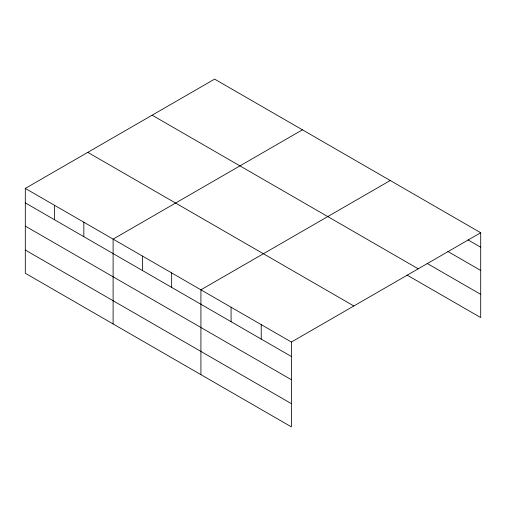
<?xml version="1.0" encoding="UTF-8"?>
<svg xmlns="http://www.w3.org/2000/svg" width="506" height="506" viewBox="0 0 506 506"><rect width="100%" height="100%" fill="white"/><g stroke="black" fill="none" stroke-linecap="round" stroke-linejoin="round"><path stroke-width="0.76" d="M291.386 379.734L291.386 342.043L25.3 188.422L25.3 273.253L291.386 426.881L291.386 379.734L25.3 226.106M406.982 275.024L480.7 317.578L480.7 232.747L214.614 79.119L25.3 188.422M302.424 129.821L113.11 239.117L113.11 323.948M390.227 180.515L200.92 289.811L200.92 374.649M291.386 342.043L480.7 232.747M467.968 239.863L480.7 247.213M447.861 251.476L480.7 270.432M427.089 263.405L480.7 294.359M152.142 115.191L418.228 268.812M87.772 152.35L353.858 305.978M25.3 202.887L291.386 356.509M25.3 250.034L291.386 403.655M261.229 324.631L261.229 339.102M231.078 307.224L231.078 321.69M171.648 272.911L171.648 287.383M142.376 256.017L142.376 270.482M83.838 222.216L83.838 236.681M54.572 205.316L54.572 219.787"/></g></svg>
